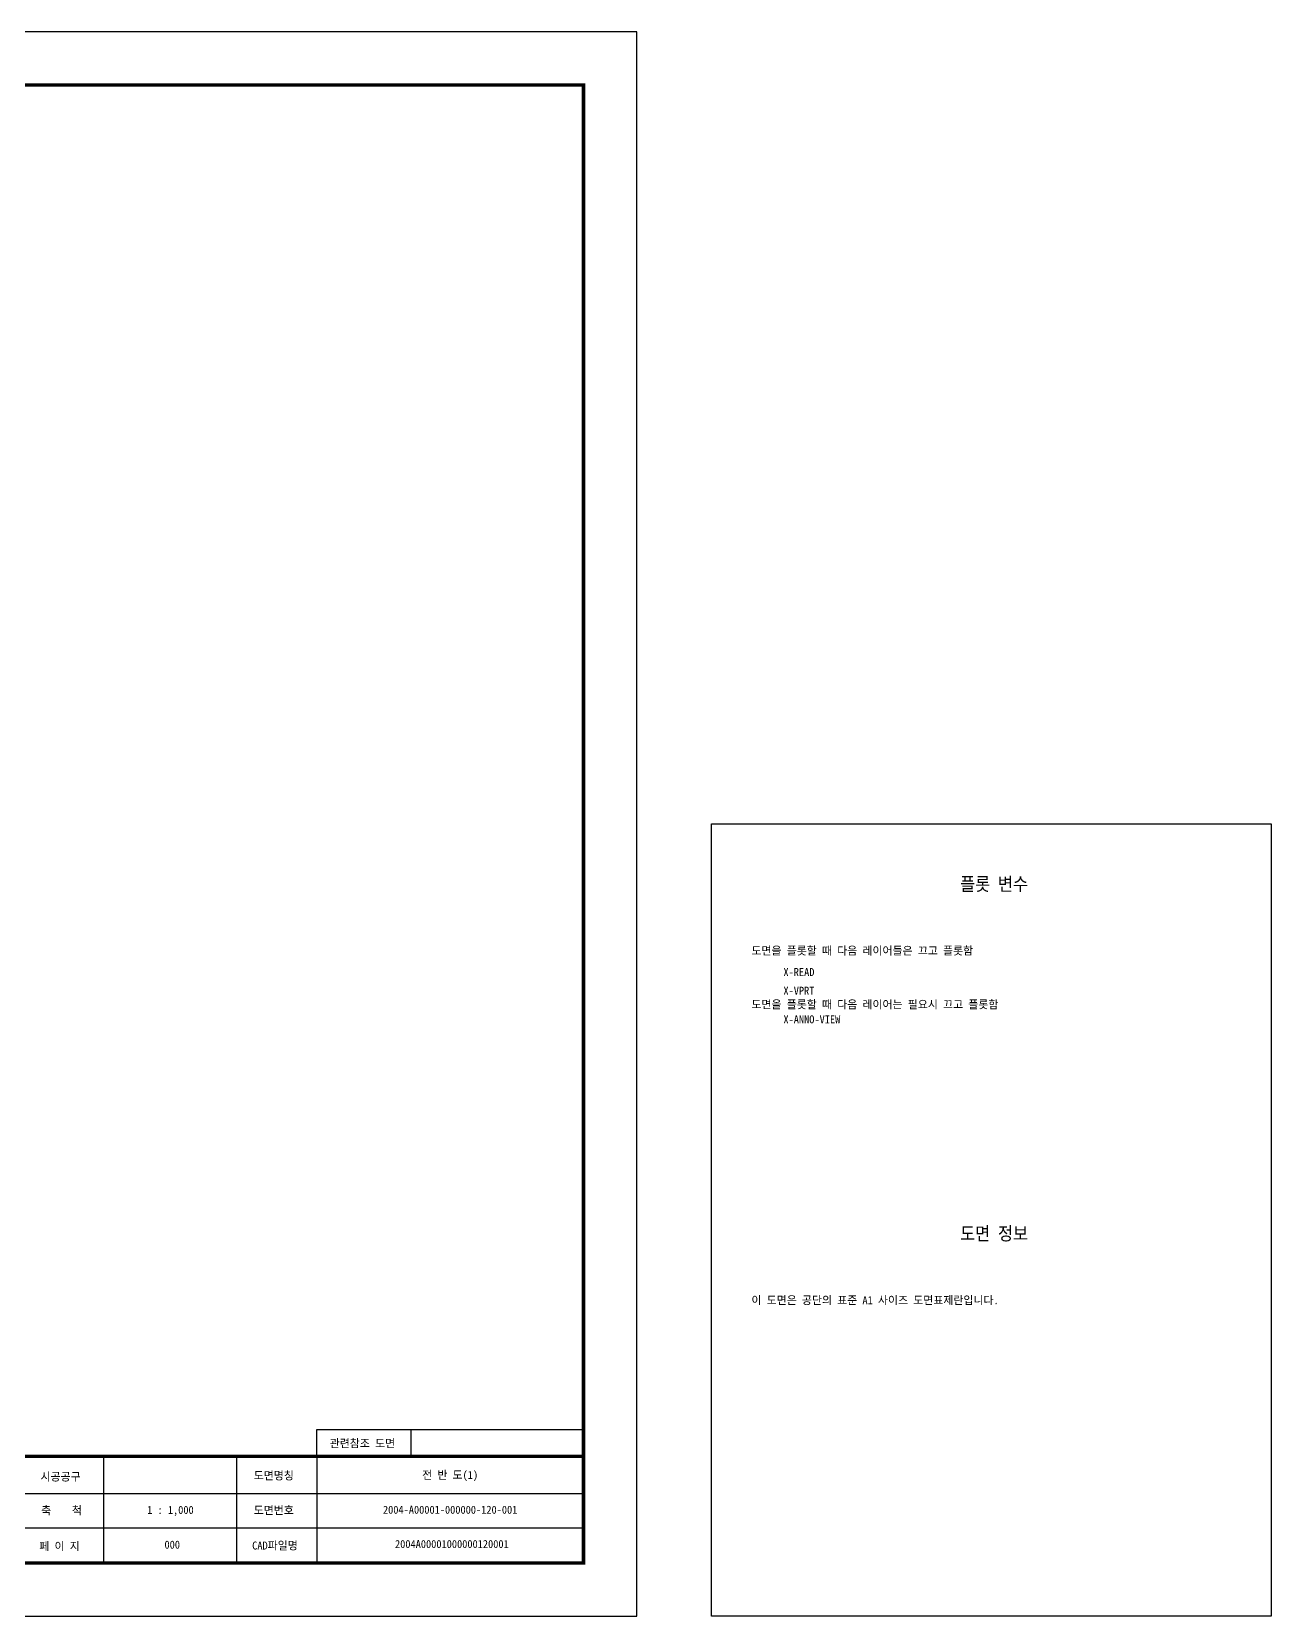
# Model space of a CAD drawing. Header units: millimetres. Extents: x 0 to 1079, y 0 to 594.
# Drawn here: x 614 to 1079, y 0 to 594 of the extents above; entities that cross this region are included whole.
import ezdxf
from ezdxf.enums import TextEntityAlignment as Align

# ---------------------------------------------------------------- set-up
doc = ezdxf.new("R2010")
doc.units = ezdxf.units.MM
doc.layers.add('A-ANNO-TTLB', color=7, linetype='Continuous')
doc.layers.add('A-READ', color=7, linetype='Continuous')
doc.styles.add('TTLB-BIG', font='Gulim.TTF', dxfattribs={"height": 3})
doc.styles.add('굴림체', font='GulimChe.TTF', dxfattribs={"height": 3})

# ---------------------------------------------------------------- blocks, each defined once
blk = doc.blocks.new('W')
at = {"layer": 'A-ANNO-TTLB'}
for p, q in [((841, 594), (0, 594)), ((841, 0), (841, 594)), ((721, 70), (821, 70)), ((721, 60), (721, 70)), ((756.39, 60), (756.39, 70)), ((641, 60), (641, 20)), ((691, 20), (691, 60)), ((721, 60), (721, 20)), ((611, 46), (821, 46)), ((821, 33), (611, 33)), ((641, 20), (691, 20)), ((0, 0), (841, 0))]:
    blk.add_line(p, q, dxfattribs=at)
at = {"layer": 'A-ANNO-TTLB', "const_width": 1.3}
blk.add_lwpolyline([(40, 574), (821, 574), (821, 20), (40, 20)], close=True, dxfattribs=at)
blk.add_lwpolyline([(40, 60), (821.3, 60)], dxfattribs=at)
at = {"layer": 'A-ANNO-TTLB', "style": '굴림체'}
for s, p in [('관련참조 도면', (725.83, 63.33)), ('시공공구', (617.36, 50.83)), ('도면명칭', (697.32, 51.26)), ('축    척', (617.59, 38.21)), ('도면번호', (697.32, 38.26)), ('페 이 지', (616.91, 24.76)), ('CAD파일명', (696.74, 25.03))]:
    blk.add_text(s, height=3, dxfattribs=at).set_placement(p)
blk.add_attdef('도면번호', text='', height=5, rotation=180, dxfattribs=at).set_placement((89.79, 569.42), align=Align.CENTER)
for tag, p in [('관련참조도면', (789.02, 63.68)), ('시공공구', (666.05, 51.24)), ('도면명칭', (770.99, 51.49)), ('축척', (666.08, 38.38)), ('도면번호', (771, 38.45)), ('페이지', (666.76, 25.37)), ('CAD파일명', (771.64, 25.6))]:
    blk.add_attdef(tag, text='', height=3, dxfattribs=at).set_placement(p, align=Align.CENTER)
at = {"layer": 'A-ANNO-TTLB'}
for tag, style, flags, p in [('설계회사', 'TTLB-BIG', 1, (214.37, 54.92)), ('개정4-날짜', '굴림체', 8, (385.08, 55.7)), ('개정4-작성자', '굴림체', 8, (522.81, 55.45)), ('개정4-검토자', '굴림체', 8, (552.58, 55.34)), ('개정4-확인자', '굴림체', 8, (583.19, 55.21)), ('개정3-날짜', '굴림체', 8, (385.08, 48.45)), ('개정3-작성자', '굴림체', 8, (522.81, 47.94)), ('개정3-검토자', '굴림체', 8, (552.58, 47.94)), ('개정3-확인자', '굴림체', 8, (583.19, 47.94)), ('개정2-날짜', '굴림체', 8, (385.08, 40.45)), ('개정2-작성자', '굴림체', 8, (522.81, 39.94)), ('개정2-검토자', '굴림체', 8, (552.58, 39.94)), ('개정2-확인자', '굴림체', 8, (583.19, 39.94)), ('개정1-날짜', '굴림체', 8, (385.08, 32.45)), ('개정1-작성자', '굴림체', 8, (522.81, 31.94)), ('개정1-검토자', '굴림체', 8, (552.58, 31.94)), ('개정1-확인자', '굴림체', 8, (583.19, 31.94))]:
    blk.add_attdef(tag, text='', height=3, dxfattribs=dict(at, style=style, flags=flags)).set_placement(p, align=Align.MIDDLE_LEFT)
at = {"layer": 'A-ANNO-TTLB', "style": '굴림체'}
for tag, p in [('설계회사', (214.37, 54.92)), ('설계감리', (214.37, 45.16)), ('설계건명', (76.1, 34.87)), ('시공회사', (214.37, 35.04)), ('시공건명', (76.1, 25.06)), ('시공감리', (214.37, 25.28))]:
    blk.add_attdef(tag, text='', height=3, dxfattribs=at).set_placement(p, align=Align.MIDDLE_LEFT)
at = {"layer": 'A-ANNO-TTLB', "style": '굴림체', "flags": 8}
for tag, p in [('개정4-번호', (364.55, 55.73)), ('개정4-개정사유', (464.61, 55.5)), ('개정3-번호', (364.55, 48.36)), ('개정3-개정사유', (464.61, 48.12)), ('개정2-번호', (364.55, 40.36)), ('개정2-개정사유', (464.61, 40.12)), ('개정1-번호', (364.55, 32.36)), ('개정1-개정사유', (464.61, 32.12))]:
    blk.add_attdef(tag, text='', height=3, dxfattribs=at).set_placement(p, align=Align.MIDDLE)

msp = doc.modelspace()

# ---------------------------------------------------------------- linework, layer by layer
at = {"layer": 'A-READ'}
msp.add_lwpolyline([(869, 0), (869, 297), (1079, 297), (1079, 0)], close=True, dxfattribs=at)

# ---------------------------------------------------------------- block references
ref = msp.add_blockref('W', (0, 0))
ref.add_attrib('축척', '1 : 1,000', dxfattribs={"layer": 'A-ANNO-TTLB', "height": 3, "style": '굴림체'}).set_placement((666.08, 38.38), align=Align.CENTER)
ref.add_attrib('페이지', '000', dxfattribs={"layer": 'A-ANNO-TTLB', "height": 3, "style": '굴림체'}).set_placement((666.76, 25.37), align=Align.CENTER)
ref.add_attrib('도면번호', '2004-A00001-000000-120-001', dxfattribs={"layer": 'A-ANNO-TTLB', "height": 3, "style": '굴림체'}).set_placement((771, 38.45), align=Align.CENTER)
ref.add_attrib('CAD파일명', '2004A00001000000120001', dxfattribs={"layer": 'A-ANNO-TTLB', "height": 3, "style": '굴림체'}).set_placement((771.64, 25.6), align=Align.CENTER)
ref.add_attrib('도면명칭', '전 반 도(1)', dxfattribs={"layer": 'A-ANNO-TTLB', "height": 3, "style": '굴림체'}).set_placement((770.99, 51.49), align=Align.CENTER)

# ---------------------------------------------------------------- texts
at = {"layer": 'A-READ', "style": '굴림체', "width": 0.9}
for s, p in [('플롯 변수', (975, 272)), ('도면 정보', (975, 141))]:
    msp.add_text(s, height=5, dxfattribs=at).set_placement(p, align=Align.CENTER)
at = {"layer": 'A-READ', "style": '굴림체'}
for s, p in [('도면을 플롯할 때 다음 레이어들은 끄고 플롯함', (884, 248)), ('X-READ', (896, 240)), ('X-VPRT', (896, 233)), ('도면을 플롯할 때 다음 레이어는 필요시 끄고 플롯함', (884, 227.86)), ('X-ANNO-VIEW', (896, 222.27)), ('이 도면은 공단의 표준 A1 사이즈 도면표제란입니다.', (884, 117))]:
    msp.add_text(s, height=3, dxfattribs=at).set_placement(p)

doc.saveas('drawing.dxf')
